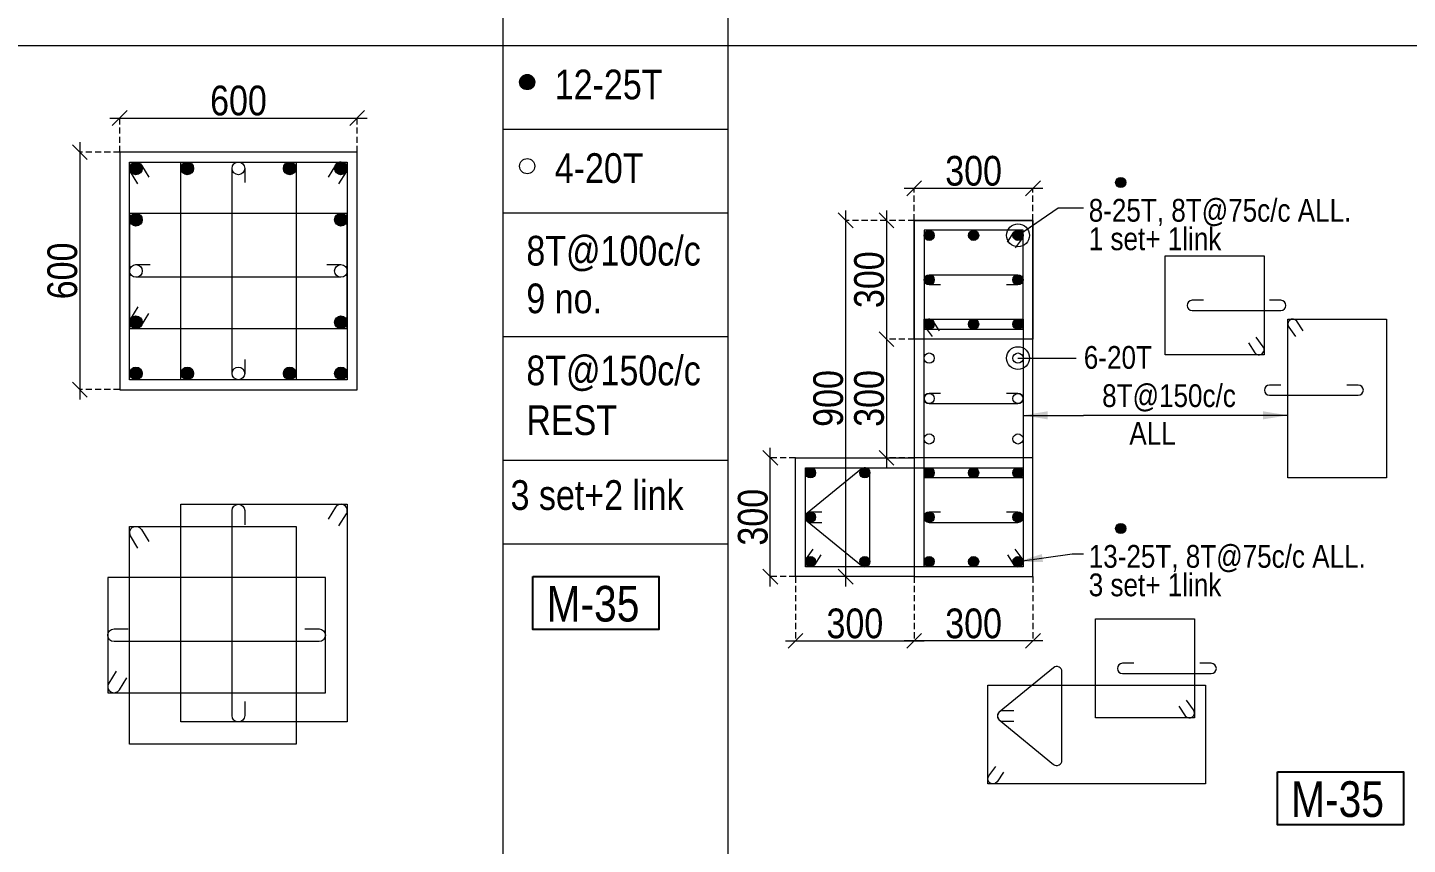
# Model space of a CAD drawing. Header units: millimetres. Extents: x 1112055 to 3390982, y -148532 to 766891.
# Drawn here: x 2098577 to 2112523, y 37359 to 45613 of the extents above; entities that cross this region are included whole.
import ezdxf
from ezdxf.enums import TextEntityAlignment as Align

# ---------------------------------------------------------------- set-up
doc = ezdxf.new("R2010")
doc.units = ezdxf.units.MM
doc.header["$PDMODE"] = 35
doc.header["$PDSIZE"] = -25
doc.linetypes.add('DASHED2', pattern=[0.375, 0.25, -0.125])
doc.linetypes.add('Hidden', pattern=[9.525, 6.35, -3.175])
for name, color, linetype, lineweight in [('B COL', 1, 'Continuous', 30), ('B COL. SIZE DIM', 220, 'Continuous', 25), ('B COLSCH', 204, 'Continuous', 20), ('B COLUMN', 1, 'Hidden', 9), ('B STEEL', 34, 'Continuous', 15), ('B-ST TEXT', 7, 'Continuous', 9)]:
    doc.layers.add(name, color=color, linetype=linetype, lineweight=lineweight)
doc.layers.add('B TEXT', color=7, linetype='Continuous')
doc.styles.add('dim inside', font='romans.shx', dxfattribs={"width": 0.8, "height": 125})
doc.styles.add('SWINC', font='swissc.ttf')
doc.styles.add('TAHOMA', font='tahoma.ttf')
doc.dimstyles.new('dim inside', dxfattribs={"dimtxt": 125, "dimasz": 100, "dimexe": 0, "dimexo": 0, "dimgap": 10, "dimtad": 0, "dimdec": 0, "dimzin": 0, "dimdsep": 46, "dimtxsty": 'dim inside', "dimblk": 'SMALL', "dimcen": 0.09, "dimadec": 0, "dimazin": 0, "dimtfac": 1, "dimtdec": 0, "dimtofl": 0, "dimtmove": 0, "dimatfit": 3, "dimfxl": 1, "dimtolj": 1, "dimtzin": 0, "dimarcsym": 2})
doc.dimstyles.new('PARESH', dxfattribs={"dimscale": 0, "dimtxt": 300, "dimasz": 150, "dimexe": 150, "dimexo": 150, "dimgap": 25, "dimtad": 1, "dimdec": 0, "dimzin": 0, "dimdsep": 46, "dimtxsty": 'TAHOMA', "dimblk": 'ARCHTICK', "dimcen": 100, "dimdle": 150, "dimclrd": 251, "dimclre": 251, "dimclrt": 6, "dimadec": 0, "dimazin": 0, "dimtfac": 1, "dimtdec": 0, "dimtix": 1, "dimtofl": 0, "dimtmove": 0, "dimatfit": 2, "dimfxl": 0.18, "dimtolj": 1, "dimtzin": 0, "dimlwd": 9, "dimlwe": 9, "dimarcsym": 0})

# ---------------------------------------------------------------- blocks, each defined once
blk = doc.blocks.new('_Oblique')
at = {"color": 0, "linetype": 'ByBlock', "lineweight": -2}
blk.add_line((-0.5, -0.5), (0.5, 0.5), dxfattribs=at)
blk = doc.blocks.new('*D3567')
at = {"layer": 'B COL. SIZE DIM', "color": 250, "lineweight": 9, "ltscale": 250, "transparency": 16777216}
blk.add_line((2099408, 44699), (2102008, 44699), dxfattribs=at)
at = {"layer": 'B COL. SIZE DIM', "color": 250, "linetype": 'DASHED2', "lineweight": 9, "ltscale": 250, "transparency": 16777216}
for p, q in [((2099508, 44354), (2099508, 44699)), ((2101908, 44354), (2101908, 44699))]:
    blk.add_line(p, q, dxfattribs=at)
at = {"layer": 'Defpoints', "color": 0, "transparency": 16777216}
for p in [(2101908, 44699), (2099508, 44354), (2101908, 44354)]:
    blk.add_point(p, dxfattribs=at)
at = {"layer": 'B COL. SIZE DIM', "color": 250, "lineweight": 9, "transparency": 16777216, "xscale": 150, "yscale": 150, "zscale": 150, "rotation": 180}
blk.add_blockref('_Oblique', (2099508, 44699), dxfattribs=at)
at = {"layer": 'B COL. SIZE DIM', "color": 250, "lineweight": 9, "transparency": 16777216, "xscale": 150, "yscale": 150, "zscale": 150}
blk.add_blockref('_Oblique', (2101908, 44699), dxfattribs=at)
at = {"layer": 'B COL. SIZE DIM', "color": 6, "transparency": 16777216, "insert": (2100708, 44874), "char_height": 300, "attachment_point": 5, "style": 'SWINC'}
blk.add_mtext('\\A1;600', dxfattribs=at)
blk = doc.blocks.new('*D3568')
at = {"layer": 'B COL. SIZE DIM', "color": 250, "lineweight": 9, "ltscale": 250, "transparency": 16777216}
blk.add_line((2099104, 44454), (2099104, 41854), dxfattribs=at)
at = {"layer": 'B COL. SIZE DIM', "color": 250, "linetype": 'DASHED2', "lineweight": 9, "ltscale": 250, "transparency": 16777216}
for p, q in [((2099508, 44354), (2099104, 44354)), ((2099508, 41954), (2099104, 41954))]:
    blk.add_line(p, q, dxfattribs=at)
at = {"layer": 'Defpoints', "color": 0, "transparency": 16777216}
for p in [(2099508, 44354), (2099104, 41954), (2099508, 41954)]:
    blk.add_point(p, dxfattribs=at)
at = {"layer": 'B COL. SIZE DIM', "color": 250, "lineweight": 9, "transparency": 16777216, "xscale": 150, "yscale": 150, "zscale": 150}
for p, rotation in [((2099104, 44354), 90), ((2099104, 41954), 270)]:
    blk.add_blockref('_Oblique', p, dxfattribs=dict(at, rotation=rotation))
at = {"layer": 'B COL. SIZE DIM', "color": 6, "transparency": 16777216, "insert": (2098929, 43154), "char_height": 300, "attachment_point": 5, "rotation": 90, "style": 'SWINC'}
blk.add_mtext('\\A1;600', dxfattribs=at)
blk = doc.blocks.new('*D3570')
at = {"layer": 'B COL. SIZE DIM', "color": 250, "lineweight": 9, "ltscale": 250, "transparency": 16777216}
blk.add_line((2107438, 43989), (2108838, 43989), dxfattribs=at)
at = {"layer": 'B COL. SIZE DIM', "color": 250, "linetype": 'DASHED2', "lineweight": 9, "ltscale": 250, "transparency": 16777216}
for p, q in [((2107538, 43665), (2107538, 43989)), ((2108738, 43665), (2108738, 43989))]:
    blk.add_line(p, q, dxfattribs=at)
at = {"layer": 'Defpoints', "color": 0, "transparency": 16777216}
for p in [(2108738, 43989), (2107538, 43665), (2108738, 43665)]:
    blk.add_point(p, dxfattribs=at)
at = {"layer": 'B COL. SIZE DIM', "color": 250, "lineweight": 9, "transparency": 16777216, "xscale": 150, "yscale": 150, "zscale": 150, "rotation": 180}
blk.add_blockref('_Oblique', (2107538, 43989), dxfattribs=at)
at = {"layer": 'B COL. SIZE DIM', "color": 250, "lineweight": 9, "transparency": 16777216, "xscale": 150, "yscale": 150, "zscale": 150}
blk.add_blockref('_Oblique', (2108738, 43989), dxfattribs=at)
at = {"layer": 'B COL. SIZE DIM', "color": 6, "transparency": 16777216, "insert": (2108138, 44164), "char_height": 300, "attachment_point": 5, "style": 'SWINC'}
blk.add_mtext('\\A1;300', dxfattribs=at)
blk = doc.blocks.new('*D3571')
at = {"layer": 'B COL. SIZE DIM', "color": 250, "lineweight": 9, "ltscale": 250, "transparency": 16777216}
blk.add_line((2107258, 42565), (2107258, 41165), dxfattribs=at)
at = {"layer": 'B COL. SIZE DIM', "color": 250, "linetype": 'DASHED2', "lineweight": 9, "ltscale": 250, "transparency": 16777216}
for p, q in [((2107538, 42465), (2107258, 42465)), ((2107538, 41265), (2107258, 41265))]:
    blk.add_line(p, q, dxfattribs=at)
at = {"layer": 'Defpoints', "color": 0, "transparency": 16777216}
for p in [(2107538, 42465), (2107258, 41265), (2107538, 41265)]:
    blk.add_point(p, dxfattribs=at)
at = {"layer": 'B COL. SIZE DIM', "color": 250, "lineweight": 9, "transparency": 16777216, "xscale": 150, "yscale": 150, "zscale": 150}
for p, rotation in [((2107258, 42465), 90), ((2107258, 41265), 270)]:
    blk.add_blockref('_Oblique', p, dxfattribs=dict(at, rotation=rotation))
at = {"layer": 'B COL. SIZE DIM', "color": 6, "transparency": 16777216, "insert": (2107083, 41865), "char_height": 300, "attachment_point": 5, "rotation": 90, "style": 'SWINC'}
blk.add_mtext('\\A1;300', dxfattribs=at)
blk = doc.blocks.new('*D3572')
at = {"layer": 'B COL. SIZE DIM', "color": 250, "lineweight": 9, "ltscale": 250, "transparency": 16777216}
blk.add_line((2107258, 43765), (2107258, 42365), dxfattribs=at)
at = {"layer": 'B COL. SIZE DIM', "color": 250, "linetype": 'DASHED2', "lineweight": 9, "ltscale": 250, "transparency": 16777216}
for p, q in [((2107538, 43665), (2107258, 43665)), ((2107538, 42465), (2107258, 42465))]:
    blk.add_line(p, q, dxfattribs=at)
at = {"layer": 'Defpoints', "color": 0, "transparency": 16777216}
for p in [(2107538, 43665), (2107258, 42465), (2107538, 42465)]:
    blk.add_point(p, dxfattribs=at)
at = {"layer": 'B COL. SIZE DIM', "color": 250, "lineweight": 9, "transparency": 16777216, "xscale": 150, "yscale": 150, "zscale": 150}
for p, rotation in [((2107258, 43665), 90), ((2107258, 42465), 270)]:
    blk.add_blockref('_Oblique', p, dxfattribs=dict(at, rotation=rotation))
at = {"layer": 'B COL. SIZE DIM', "color": 6, "transparency": 16777216, "insert": (2107083, 43065), "char_height": 300, "attachment_point": 5, "rotation": 90, "style": 'SWINC'}
blk.add_mtext('\\A1;300', dxfattribs=at)
blk = doc.blocks.new('*D3573')
at = {"layer": 'B COL. SIZE DIM', "color": 250, "lineweight": 9, "ltscale": 250, "transparency": 16777216}
blk.add_line((2106083, 39965), (2106083, 41365), dxfattribs=at)
at = {"layer": 'B COL. SIZE DIM', "color": 250, "linetype": 'DASHED2', "lineweight": 9, "ltscale": 250, "transparency": 16777216}
for p, q in [((2106338, 41265), (2106083, 41265)), ((2106338, 40065), (2106083, 40065))]:
    blk.add_line(p, q, dxfattribs=at)
at = {"layer": 'Defpoints', "color": 0, "transparency": 16777216}
for p in [(2106083, 41265), (2106338, 41265), (2106338, 40065)]:
    blk.add_point(p, dxfattribs=at)
at = {"layer": 'B COL. SIZE DIM', "color": 250, "lineweight": 9, "transparency": 16777216, "xscale": 150, "yscale": 150, "zscale": 150}
for p, rotation in [((2106083, 41265), 90), ((2106083, 40065), 270)]:
    blk.add_blockref('_Oblique', p, dxfattribs=dict(at, rotation=rotation))
at = {"layer": 'B COL. SIZE DIM', "color": 6, "transparency": 16777216, "insert": (2105908, 40665), "char_height": 300, "attachment_point": 5, "rotation": 90, "style": 'SWINC'}
blk.add_mtext('\\A1;300', dxfattribs=at)
blk = doc.blocks.new('*D3574')
at = {"layer": 'B COL. SIZE DIM', "color": 250, "lineweight": 9, "ltscale": 250, "transparency": 16777216}
blk.add_line((2106845, 43765), (2106845, 39965), dxfattribs=at)
at = {"layer": 'B COL. SIZE DIM', "color": 250, "linetype": 'DASHED2', "lineweight": 9, "ltscale": 250, "transparency": 16777216}
for p, q in [((2107538, 43665), (2106845, 43665)), ((2107538, 40065), (2106845, 40065))]:
    blk.add_line(p, q, dxfattribs=at)
at = {"layer": 'Defpoints', "color": 0, "transparency": 16777216}
for p in [(2107538, 43665), (2106845, 40065), (2107538, 40065)]:
    blk.add_point(p, dxfattribs=at)
at = {"layer": 'B COL. SIZE DIM', "color": 250, "lineweight": 9, "transparency": 16777216, "xscale": 150, "yscale": 150, "zscale": 150}
for p, rotation in [((2106845, 43665), 90), ((2106845, 40065), 270)]:
    blk.add_blockref('_Oblique', p, dxfattribs=dict(at, rotation=rotation))
at = {"layer": 'B COL. SIZE DIM', "color": 6, "transparency": 16777216, "insert": (2106670, 41865), "char_height": 300, "attachment_point": 5, "rotation": 90, "style": 'SWINC'}
blk.add_mtext('\\A1;900', dxfattribs=at)
blk = doc.blocks.new('*D3575')
at = {"layer": 'B COL. SIZE DIM', "color": 250, "linetype": 'DASHED2', "lineweight": 9, "ltscale": 250, "transparency": 16777216}
for p, q in [((2107538, 40065), (2107538, 39415)), ((2108738, 40065), (2108738, 39415))]:
    blk.add_line(p, q, dxfattribs=at)
at = {"layer": 'B COL. SIZE DIM', "color": 250, "lineweight": 9, "ltscale": 250, "transparency": 16777216}
blk.add_line((2108838, 39415), (2107438, 39415), dxfattribs=at)
at = {"layer": 'Defpoints', "color": 0, "transparency": 16777216}
for p in [(2107538, 40065), (2108738, 40065), (2107538, 39415)]:
    blk.add_point(p, dxfattribs=at)
at = {"layer": 'B COL. SIZE DIM', "color": 250, "lineweight": 9, "transparency": 16777216, "xscale": 150, "yscale": 150, "zscale": 150, "rotation": 180}
blk.add_blockref('_Oblique', (2107538, 39415), dxfattribs=at)
at = {"layer": 'B COL. SIZE DIM', "color": 250, "lineweight": 9, "transparency": 16777216, "xscale": 150, "yscale": 150, "zscale": 150}
blk.add_blockref('_Oblique', (2108738, 39415), dxfattribs=at)
at = {"layer": 'B COL. SIZE DIM', "color": 6, "transparency": 16777216, "insert": (2108138, 39590), "char_height": 300, "attachment_point": 5, "style": 'SWINC'}
blk.add_mtext('\\A1;300', dxfattribs=at)
blk = doc.blocks.new('_ArchTick')
at = {"color": 0, "linetype": 'ByBlock', "const_width": 0.15}
blk.add_lwpolyline([(-0.5, -0.5), (0.5, 0.5)], dxfattribs=at)
blk = doc.blocks.new('*D3576')
at = {"layer": 'B COL. SIZE DIM', "color": 250, "linetype": 'DASHED2', "lineweight": 9, "ltscale": 250, "transparency": 16777216}
for p, q in [((2106338, 40065), (2106338, 39415)), ((2107538, 40065), (2107538, 39415))]:
    blk.add_line(p, q, dxfattribs=at)
at = {"layer": 'B COL. SIZE DIM', "color": 250, "lineweight": 9, "ltscale": 250, "transparency": 16777216}
blk.add_line((2106238, 39415), (2107638, 39415), dxfattribs=at)
at = {"layer": 'Defpoints', "color": 0, "transparency": 16777216}
for p in [(2106338, 40065), (2107538, 40065), (2107538, 39415)]:
    blk.add_point(p, dxfattribs=at)
at = {"layer": 'B COL. SIZE DIM', "color": 250, "lineweight": 9, "transparency": 16777216, "xscale": 150, "yscale": 150, "zscale": 150, "rotation": 180}
blk.add_blockref('_Oblique', (2106338, 39415), dxfattribs=at)
at = {"layer": 'B COL. SIZE DIM', "color": 250, "lineweight": 9, "transparency": 16777216, "xscale": 150, "yscale": 150, "zscale": 150}
blk.add_blockref('_Oblique', (2107538, 39415), dxfattribs=at)
at = {"layer": 'B COL. SIZE DIM', "color": 6, "transparency": 16777216, "insert": (2106938, 39590), "char_height": 300, "attachment_point": 5, "style": 'SWINC'}
blk.add_mtext('\\A1;300', dxfattribs=at)

msp = doc.modelspace()

# ---------------------------------------------------------------- hatches: boundary and pattern name
at = {"layer": 'B STEEL', "lineweight": 9, "ltscale": 0.5}
h = msp.add_hatch(color=34, dxfattribs=at)
edge = h.paths.add_edge_path()
edge.add_arc((2103626.3, 45062.7), 76.8, 0, 360)
h = msp.add_hatch(color=34, dxfattribs=at)
edge = h.paths.add_edge_path()
edge.add_arc((2099672, 44189.6), 64, 0, 360)
at = {"layer": 'B STEEL'}
h = msp.add_hatch(color=34, dxfattribs=at)
edge = h.paths.add_edge_path()
edge.add_arc((2100190, 44189.6), 64, 0, 360)
h = msp.add_hatch(color=34, dxfattribs=at)
edge = h.paths.add_edge_path()
edge.add_arc((2101226, 44189.6), 64, 0, 360)
at = {"layer": 'B STEEL', "lineweight": 9, "ltscale": 0.5}
h = msp.add_hatch(color=34, dxfattribs=at)
edge = h.paths.add_edge_path()
edge.add_arc((2101744, 44189.6), 64, 180, 540, ccw=False)
at = {"layer": 'B STEEL', "lineweight": 13}
h = msp.add_hatch(color=256, dxfattribs=at)
h.dxf.hatch_style = 1
edge = h.paths.add_edge_path()
edge.add_ellipse((2109625, 44047.5), major_axis=(51.4, 0), ratio=1, start_angle=0, end_angle=360)
at = {"layer": 'B STEEL'}
h = msp.add_hatch(color=34, dxfattribs=at)
edge = h.paths.add_edge_path()
edge.add_arc((2099672, 43671.6), 64, 0, 360)
h = msp.add_hatch(color=34, dxfattribs=at)
edge = h.paths.add_edge_path()
edge.add_arc((2101744, 43671.6), 64, 0, 360)
at = {"layer": 'B STEEL', "lineweight": 13}
h = msp.add_hatch(color=256, dxfattribs=at)
h.dxf.hatch_style = 1
edge = h.paths.add_edge_path()
edge.add_ellipse((2107689.5, 43513.2), major_axis=(51.4, 0), ratio=1, start_angle=0, end_angle=360)
at = {"layer": 'B STEEL'}
h = msp.add_hatch(color=256, dxfattribs=at)
h.dxf.hatch_style = 1
edge = h.paths.add_edge_path()
edge.add_ellipse((2108138.1, 43513.2), major_axis=(51.4, 0), ratio=1, start_angle=0, end_angle=360)
at = {"layer": 'B STEEL', "lineweight": 13}
h = msp.add_hatch(color=256, dxfattribs=at)
h.dxf.hatch_style = 1
edge = h.paths.add_edge_path()
edge.add_ellipse((2108586.7, 43513.2), major_axis=(51.4, 0), ratio=1, start_angle=0, end_angle=360)
h = msp.add_hatch(color=256, dxfattribs=at)
h.dxf.hatch_style = 1
edge = h.paths.add_edge_path()
edge.add_ellipse((2108586.7, 43513.2), major_axis=(51.4, 0), ratio=1, start_angle=0, end_angle=360)
h = msp.add_hatch(color=256, dxfattribs=at)
h.dxf.hatch_style = 1
edge = h.paths.add_edge_path()
edge.add_ellipse((2108586.7, 43513.2), major_axis=(51.4, 0), ratio=1, start_angle=0, end_angle=360)
h = msp.add_hatch(color=256, dxfattribs=at)
h.dxf.hatch_style = 1
edge = h.paths.add_edge_path()
edge.add_ellipse((2108586.7, 43513.2), major_axis=(51.4, 0), ratio=1, start_angle=0, end_angle=360)
h = msp.add_hatch(color=256, dxfattribs=at)
h.dxf.hatch_style = 1
edge = h.paths.add_edge_path()
edge.add_ellipse((2108586.7, 43513.2), major_axis=(51.4, 0), ratio=1, start_angle=0, end_angle=360)
h = msp.add_hatch(color=256, dxfattribs=at)
h.dxf.hatch_style = 1
edge = h.paths.add_edge_path()
edge.add_arc((2107689.5, 43064.6), 51.4, 0, 360, ccw=False)
at = {"layer": 'B STEEL'}
h = msp.add_hatch(color=256, dxfattribs=at)
h.dxf.hatch_style = 1
edge = h.paths.add_edge_path()
edge.add_ellipse((2108586.7, 43064.6), major_axis=(51.4, 0), ratio=1, start_angle=0, end_angle=360)
h = msp.add_hatch(color=34, dxfattribs=at)
edge = h.paths.add_edge_path()
edge.add_arc((2099672, 42635.6), 64, 0, 360)
h = msp.add_hatch(color=34, dxfattribs=at)
edge = h.paths.add_edge_path()
edge.add_arc((2101744, 42635.6), 64, 0, 360)
at = {"layer": 'B STEEL', "lineweight": 13}
h = msp.add_hatch(color=256, dxfattribs=at)
h.dxf.hatch_style = 1
edge = h.paths.add_edge_path()
edge.add_ellipse((2107689.5, 42616), major_axis=(51.4, 0), ratio=1, start_angle=0, end_angle=360)
h = msp.add_hatch(color=256, dxfattribs=at)
h.dxf.hatch_style = 1
edge = h.paths.add_edge_path()
edge.add_arc((2108138.1, 42616), 51.4, 0, 360, ccw=False)
h = msp.add_hatch(color=256, dxfattribs=at)
h.dxf.hatch_style = 1
edge = h.paths.add_edge_path()
edge.add_ellipse((2108586.7, 42616), major_axis=(51.4, 0), ratio=1, start_angle=0, end_angle=360)
at = {"layer": 'B STEEL', "lineweight": 9, "ltscale": 0.5}
h = msp.add_hatch(color=34, dxfattribs=at)
edge = h.paths.add_edge_path()
edge.add_arc((2099672, 42117.6), 64, 0, 360, ccw=False)
at = {"layer": 'B STEEL'}
h = msp.add_hatch(color=34, dxfattribs=at)
edge = h.paths.add_edge_path()
edge.add_arc((2100190, 42117.6), 64, 0, 360)
h = msp.add_hatch(color=34, dxfattribs=at)
edge = h.paths.add_edge_path()
edge.add_arc((2101226, 42117.6), 64, 0, 360)
at = {"layer": 'B STEEL', "lineweight": 9, "ltscale": 0.5}
h = msp.add_hatch(color=34, dxfattribs=at)
edge = h.paths.add_edge_path()
edge.add_arc((2101744, 42117.6), 64, -180, 180)
at = {"layer": 'B STEEL', "lineweight": 13}
h = msp.add_hatch(color=256, dxfattribs=at)
h.dxf.hatch_style = 1
edge = h.paths.add_edge_path()
edge.add_ellipse((2106489.5, 41113.2), major_axis=(51.4, 0), ratio=1, start_angle=0, end_angle=360)
h = msp.add_hatch(color=256, dxfattribs=at)
h.dxf.hatch_style = 1
edge = h.paths.add_edge_path()
edge.add_ellipse((2107039, 41113.2), major_axis=(51.4, 0), ratio=1, start_angle=0, end_angle=360)
h = msp.add_hatch(color=256, dxfattribs=at)
h.dxf.hatch_style = 1
edge = h.paths.add_edge_path()
edge.add_ellipse((2107689.5, 41113.2), major_axis=(51.4, 0), ratio=1, start_angle=0, end_angle=360)
h = msp.add_hatch(color=256, dxfattribs=at)
h.dxf.hatch_style = 1
edge = h.paths.add_edge_path()
edge.add_arc((2108138.1, 41113.2), 51.4, 0, 360)
h = msp.add_hatch(color=256, dxfattribs=at)
h.dxf.hatch_style = 1
edge = h.paths.add_edge_path()
edge.add_ellipse((2108586.7, 41113.2), major_axis=(51.4, 0), ratio=1, start_angle=0, end_angle=360)
h = msp.add_hatch(color=256, dxfattribs=at)
h.dxf.hatch_style = 1
edge = h.paths.add_edge_path()
edge.add_arc((2106489.5, 40664.6), 51.4, 0, 360)
h = msp.add_hatch(color=256, dxfattribs=at)
h.dxf.hatch_style = 1
edge = h.paths.add_edge_path()
edge.add_arc((2107689.5, 40664.6), 51.4, 0, 360)
at = {"layer": 'B STEEL'}
h = msp.add_hatch(color=256, dxfattribs=at)
h.dxf.hatch_style = 1
edge = h.paths.add_edge_path()
edge.add_ellipse((2108586.7, 40664.6), major_axis=(51.4, 0), ratio=1, start_angle=0, end_angle=360)
at = {"layer": 'B STEEL', "lineweight": 13}
h = msp.add_hatch(color=256, dxfattribs=at)
h.dxf.hatch_style = 1
edge = h.paths.add_edge_path()
edge.add_ellipse((2109625, 40550.4), major_axis=(51.4, 0), ratio=1, start_angle=0, end_angle=360)
h = msp.add_hatch(color=256, dxfattribs=at)
h.dxf.hatch_style = 1
edge = h.paths.add_edge_path()
edge.add_ellipse((2106489.5, 40216), major_axis=(51.4, 0), ratio=1, start_angle=0, end_angle=360)
h = msp.add_hatch(color=256, dxfattribs=at)
h.dxf.hatch_style = 1
edge = h.paths.add_edge_path()
edge.add_ellipse((2107039, 40216), major_axis=(51.4, 0), ratio=1, start_angle=0, end_angle=360)
h = msp.add_hatch(color=256, dxfattribs=at)
h.dxf.hatch_style = 1
edge = h.paths.add_edge_path()
edge.add_ellipse((2107689.5, 40216), major_axis=(51.4, 0), ratio=1, start_angle=0, end_angle=360)
at = {"layer": 'B STEEL'}
h = msp.add_hatch(color=256, dxfattribs=at)
h.dxf.hatch_style = 1
edge = h.paths.add_edge_path()
edge.add_ellipse((2108138.1, 40216), major_axis=(51.4, 0), ratio=1, start_angle=0, end_angle=360)
at = {"layer": 'B STEEL', "lineweight": 13}
h = msp.add_hatch(color=256, dxfattribs=at)
h.dxf.hatch_style = 1
edge = h.paths.add_edge_path()
edge.add_ellipse((2108586.7, 40216), major_axis=(51.4, 0), ratio=1, start_angle=0, end_angle=360)
h = msp.add_hatch(color=256, dxfattribs=at)
h.dxf.hatch_style = 1
edge = h.paths.add_edge_path()
edge.add_ellipse((2108586.7, 40216), major_axis=(51.4, 0), ratio=1, start_angle=0, end_angle=360)
h = msp.add_hatch(color=256, dxfattribs=at)
h.dxf.hatch_style = 1
edge = h.paths.add_edge_path()
edge.add_ellipse((2108586.7, 40216), major_axis=(51.4, 0), ratio=1, start_angle=0, end_angle=360)
h = msp.add_hatch(color=256, dxfattribs=at)
h.dxf.hatch_style = 1
edge = h.paths.add_edge_path()
edge.add_ellipse((2108586.7, 40216), major_axis=(51.4, 0), ratio=1, start_angle=0, end_angle=360)
h = msp.add_hatch(color=256, dxfattribs=at)
h.dxf.hatch_style = 1
edge = h.paths.add_edge_path()
edge.add_ellipse((2108586.7, 40216), major_axis=(51.4, 0), ratio=1, start_angle=0, end_angle=360)

# ---------------------------------------------------------------- linework, layer by layer
at = {"layer": 'B COL', "lineweight": 13}
for points in [[(2107538.1, 40064.6), (2108738.1, 40064.6), (2108738.1, 43664.6), (2107538.1, 43664.6)], [(2107538.1, 43664.6), (2108738.1, 43664.6), (2108738.1, 42464.6), (2107538.1, 42464.6)], [(2107538.1, 43664.6), (2108738.1, 43664.6), (2108738.1, 42464.6), (2107538.1, 42464.6)], [(2106338.1, 41264.6), (2107538.1, 41264.6), (2107538.1, 40064.6), (2106338.1, 40064.6)], [(2107538.1, 40064.6), (2108738.1, 40064.6), (2108738.1, 41264.6), (2107538.1, 41264.6)]]:
    msp.add_lwpolyline(points, close=True, dxfattribs=at)
at = {"layer": 'B COLSCH', "color": 250, "lineweight": 0}
for p, q in [((2103380.1, 86630.3), (2103380.1, 28951.4)), ((2105654.4, 86630.3), (2105654.4, 21698.7)), ((2079293.2, 45431), (2221391.2, 45431)), ((2103380.1, 44586.1), (2105654.4, 44586.1)), ((2103380.1, 43741.1), (2105654.4, 43741.1)), ((2103380.1, 42491.3), (2105654.4, 42491.3)), ((2103380.1, 41241.5), (2105654.4, 41241.5)), ((2103380.1, 40396.5), (2105654.4, 40396.5))]:
    msp.add_line(p, q, dxfattribs=at)
at = {"layer": 'B COLUMN', "color": 1, "linetype": 'ByBlock', "lineweight": 20}
msp.add_lwpolyline([(2099508, 41953.6), (2101908, 41953.6), (2101908, 44353.6), (2099508, 44353.6)], close=True, dxfattribs=at)
at = {"layer": 'B STEEL', "color": 34, "lineweight": 9, "ltscale": 0.5}
for points in [[(2099692.2, 44034.5), (2099617.5, 44156, -1), (2099726.5, 44223.1), (2099801.3, 44101.6)], [(2100772, 42260.2), (2100772, 42117.6, -1), (2100644, 42117.6), (2100644, 44189.6, -1), (2100772, 44189.6), (2100772, 44046.9)], [(2101723.7, 44034.5), (2101798.5, 44156, 1), (2101689.4, 44223.1), (2101614.7, 44101.6)], [(2101601.3, 43217.6), (2101744, 43217.6, -1), (2101744, 43089.6), (2099672, 43089.6, -1), (2099672, 43217.6), (2099814.6, 43217.6)], [(2099692.2, 42790.6), (2099617.5, 42669.1, 1), (2099726.5, 42602), (2099801.3, 42723.5)], [(2100772, 38802.5), (2100772, 38659.8, -1), (2100644, 38659.8), (2100644, 40731.8, -1), (2100772, 40731.8), (2100772, 40589.1)], [(2101723.7, 40576.7), (2101798.5, 40698.2, 1), (2101689.4, 40765.3), (2101614.7, 40643.9)], [(2099692.2, 40353.7), (2099617.5, 40475.2, -1), (2099726.5, 40542.3), (2099801.3, 40420.8)], [(2101380, 39536.7), (2101522.7, 39536.7, -1), (2101522.7, 39408.7), (2099450.7, 39408.7, -1), (2099450.7, 39536.7), (2099593.4, 39536.7)], [(2099471, 39109.8), (2099396.2, 38988.3, 1), (2099505.2, 38921.2), (2099580, 39042.7)]]:
    msp.add_lwpolyline(points, format="xyb", dxfattribs=at)
for points in [[(2101290, 44253.6), (2101290, 42053.6), (2099608, 42053.6), (2099608, 44253.6)], [(2101808, 44253.6), (2101808, 42053.6), (2100126, 42053.6), (2100126, 44253.6)], [(2099608, 42571.6), (2101808, 42571.6), (2101808, 43735.6), (2099608, 43735.6)], [(2101808, 40795.8), (2101808, 38595.8), (2100126, 38595.8), (2100126, 40795.8)], [(2101290, 40572.7), (2101290, 38372.7), (2099608, 38372.7), (2099608, 40572.7)], [(2099386.7, 38890.7), (2101586.7, 38890.7), (2101586.7, 40054.7), (2099386.7, 40054.7)]]:
    msp.add_lwpolyline(points, close=True, dxfattribs=at)
at = {"layer": 'B STEEL', "lineweight": 13}
for points in [[(2107638.1, 42564.6), (2108638.1, 42564.6), (2108638.1, 43564.6), (2107638.1, 43564.6)], [(2110073.8, 43305.5), (2111073.8, 43305.5), (2111073.8, 42305.5), (2110073.8, 42305.5)], [(2106438.1, 41164.6), (2108638.1, 41164.6), (2108638.1, 40164.6), (2106438.1, 40164.6)], [(2107638.1, 41164.6), (2108638.1, 41164.6), (2108638.1, 40164.6), (2107638.1, 40164.6)], [(2109370.2, 39637), (2110370.2, 39637), (2110370.2, 38637), (2109370.2, 38637)], [(2108283, 38969.1), (2110483, 38969.1), (2110483, 37969.1), (2108283, 37969.1)]]:
    msp.add_lwpolyline(points, close=True, dxfattribs=at)
for points in [[(2108481.1, 43444.4), (2108545.9, 43544.4, -1), (2108627.6, 43482), (2108558.5, 43387.1)], [(2107804.1, 43013.2), (2107689.5, 43013.2, -1), (2107689.5, 43116), (2108586.7, 43116, -1), (2108586.7, 43013.2), (2108472.1, 43013.2)], [(2110461.6, 42856.9), (2110347, 42856.9, 1), (2110347, 42754.1), (2111244.2, 42754.1, 1), (2111244.2, 42856.9), (2111129.6, 42856.9)], [(2110916.8, 42425.7), (2110981.5, 42325.7, 1), (2111063.2, 42388.1), (2110994.2, 42483)], [(2106604.1, 40716), (2106489.5, 40716, 1), (2106489.5, 40613.2), (2106604.1, 40613.2)], [(2107804.1, 40716), (2107689.5, 40716, 1), (2107689.5, 40613.2), (2108586.7, 40613.2, 1), (2108586.7, 40716), (2108472.1, 40716)], [(2106595.1, 40284.8), (2106530.4, 40184.8, -1), (2106448.7, 40247.2), (2106517.7, 40342.1)], [(2108481.1, 40284.8), (2108545.9, 40184.8, 1), (2108627.6, 40247.2), (2108558.5, 40342.1)], [(2109758, 39188.4), (2109643.4, 39188.4, 1), (2109643.4, 39085.5), (2110540.6, 39085.5, 1), (2110540.6, 39188.4), (2110426, 39188.4)], [(2110213.2, 38757.1), (2110277.9, 38657.2, 1), (2110359.7, 38719.6), (2110290.6, 38814.5)], [(2108544.8, 38707.5), (2108430.2, 38707.5, 1), (2108430.2, 38604.7), (2108544.8, 38604.7)], [(2108440, 38089.3), (2108375.3, 37989.3, -1), (2108293.6, 38051.7), (2108362.6, 38146.6)]]:
    msp.add_lwpolyline(points, format="xyb", dxfattribs=at)
at = {"layer": 'B STEEL', "color": 3, "lineweight": 13}
for points in [[(2108638.1, 41061.8), (2107638.1, 41061.8), (2107638.1, 42667.4), (2108638.1, 42667.4)], [(2112312.9, 41061.8), (2111312.9, 41061.8), (2111312.9, 42667.4), (2112312.9, 42667.4)]]:
    msp.add_lwpolyline(points, close=True, dxfattribs=at)
for points in [[(2107795.1, 42547.3), (2107730.4, 42647.2, 1), (2107648.7, 42584.8), (2107717.7, 42489.9)], [(2111469.9, 42547.3), (2111405.1, 42647.2, 1), (2111323.4, 42584.8), (2111392.4, 42489.9)], [(2111243.5, 42000.4), (2111129, 42000.4, 1), (2111129, 41897.6), (2112026.1, 41897.6, 1), (2112026.1, 42000.4), (2111911.6, 42000.4)], [(2107804.1, 41915.4), (2107689.5, 41915.4, 1), (2107689.5, 41812.6), (2108586.7, 41812.6, 1), (2108586.7, 41915.4), (2108472.1, 41915.4)]]:
    msp.add_lwpolyline(points, format="xyb", dxfattribs=at)
at = {"layer": 'B STEEL', "lineweight": 13}
for points in [[(2107006.5, 41153), (2106457, 40704.4, 0.4745188), (2106457, 40624.8), (2107006.5, 40176.2, 0.6323542), (2107090.4, 40216), (2107090.4, 41113.2, 0.6323544)], [(2108947.2, 39144.5), (2108397.7, 38695.9, 0.4745188), (2108397.7, 38616.3), (2108947.2, 38167.7, 0.6323542), (2109031.1, 38207.5), (2109031.1, 39104.7, 0.6323544)]]:
    msp.add_lwpolyline(points, format="xyb", close=True, dxfattribs=at)
at = {"layer": 'B STEEL', "color": 34, "lineweight": 9, "ltscale": 0.5}
for centre, radius in [((2103626.3, 45062.7), 76.8), ((2099672, 44189.6), 64), ((2100190, 44189.6), 64), ((2100708, 44189.6), 64), ((2101226, 44189.6), 64), ((2101744, 44189.6), 64), ((2103626.3, 44212.5), 76.8), ((2099672, 43671.6), 64), ((2101744, 43671.6), 64), ((2099672, 43153.6), 64), ((2101744, 43153.6), 64), ((2099672, 42635.6), 64), ((2101744, 42635.6), 64), ((2099672, 42117.6), 64), ((2100190, 42117.6), 64), ((2100708, 42117.6), 64), ((2101226, 42117.6), 64), ((2101744, 42117.6), 64)]:
    msp.add_circle(centre, radius, dxfattribs=at)
at = {"layer": 'B STEEL', "lineweight": 13}
for centre in [(2109625, 44047.5), (2107689.5, 43513.2), (2108138.1, 43513.2), (2108586.7, 43513.2), (2107689.5, 43064.6), (2108586.7, 43064.6), (2107689.5, 42616), (2108138.1, 42616), (2108586.7, 42616), (2107689.5, 42273.2), (2108586.7, 42273.2), (2107689.5, 41864), (2108586.7, 41864), (2107689.5, 41456), (2108586.7, 41456), (2106489.5, 41113.2), (2107039, 41113.2), (2107689.5, 41113.2), (2108138.1, 41113.2), (2108586.7, 41113.2), (2106489.5, 40664.6), (2107689.5, 40664.6), (2108586.7, 40664.6), (2109625, 40550.4), (2106489.5, 40216), (2107039, 40216), (2107689.5, 40216), (2108138.1, 40216), (2108586.7, 40216)]:
    msp.add_circle(centre, 51.4, dxfattribs=at)
at = {"layer": 'B TEXT', "color": 1}
for points in [[(2103683.7, 40067.5), (2104958.3, 40067.5), (2104958.3, 39529.5), (2103683.7, 39529.5)], [(2111209.4, 38092.8), (2112484, 38092.8), (2112484, 37554.8), (2111209.4, 37554.8)]]:
    msp.add_lwpolyline(points, close=True, dxfattribs=at)

# ---------------------------------------------------------------- texts
at = {"layer": 'B TEXT', "style": 'SWINC'}
for s, p in [('12-25T', (2103904.9, 44888.2)), ('4-20T', (2103904.9, 44043.2)), ('8T@100c/c', (2103617.9, 43208.3)), ('9 no.', (2103617.9, 42726.6)), ('8T@150c/c', (2103617.9, 41998.5)), ('REST', (2103617.9, 41496.1)), ('3 set+2 link', (2103458.3, 40739))]:
    msp.add_text(s, height=300, dxfattribs=at).set_placement(p)
at = {"layer": 'B TEXT', "lineweight": 15, "style": 'SWINC'}
for s, p in [('8-25T, 8T@75c/c ALL.', (2109301.7, 43582.5)), ('1 set+ 1link', (2109301.7, 43294.5)), ('6-20T', (2109252.1, 42095.9)), ('8T@150c/c', (2109437.6, 41709.4)), ('ALL', (2109712.2, 41328.6)), ('13-25T, 8T@75c/c ALL.', (2109301.7, 40085.4)), ('3 set+ 1link', (2109301.7, 39797.3))]:
    msp.add_text(s, height=230, dxfattribs=at).set_placement(p, align=Align.BOTTOM_LEFT)
at = {"layer": 'B TEXT', "color": 1, "style": 'SWINC'}
for p in [(2103821.1, 39503), (2111346.8, 37528.3)]:
    msp.add_text('M-35', height=360, dxfattribs=at).set_placement(p, align=Align.BOTTOM_LEFT)

# ---------------------------------------------------------------- dimensions: what is measured, and where the dimension line sits
at = {"layer": 'B COL. SIZE DIM', "color": 250, "ltscale": 250}
for base, p1, p2, picture, middle in [((2101908, 44698.5), (2099508, 44353.6), (2101908, 44353.6), '*D3567', (2100708, 44873.5)), ((2108738.1, 43989.5), (2107538.1, 43664.6), (2108738.1, 43664.6), '*D3570', (2108138.1, 44164.5)), ((2107538.1, 39415.1), (2108738.1, 40064.6), (2107538.1, 40064.6), '*D3575', (2108138.1, 39590.1))]:
    dim = msp.add_linear_dim(base=base, p1=p1, p2=p2, dimstyle='dim inside', override={"dimtxt": 300, "dimasz": 150, "dimgap": 25, "dimtad": 3, "dimlfac": 0.25, "dimtxsty": 'SWINC', "dimblk1": 'Oblique', "dimblk2": 'Oblique', "dimsah": 1, "dimdle": 100, "dimclrd": 250, "dimclre": 250, "dimclrt": 6, "dimfxl": 1000, "dimlwd": 9, "dimlwe": 9}, dxfattribs=at)
    dim.commit()
    dim.dimension.update_dxf_attribs({"geometry": picture, "text_midpoint": middle})
for base, p1, p2, angle, picture, middle in [((2099104.1, 41953.6), (2099508, 44353.6), (2099508, 41953.6), 90, '*D3568', (2098929.1, 43153.6)), ((2106845.4, 40064.6), (2107538.1, 43664.6), (2107538.1, 40064.6), 90, '*D3574', (2106670.4, 41864.6)), ((2107257.6, 42464.6), (2107538.1, 43664.6), (2107538.1, 42464.6), 90, '*D3572', (2107082.6, 43064.6)), ((2107257.6, 41264.6), (2107538.1, 42464.6), (2107538.1, 41264.6), 90, '*D3571', (2107082.6, 41864.6)), ((2106083.2, 41264.6), (2106338.1, 40064.6), (2106338.1, 41264.6), 270, '*D3573', (2105908.2, 40664.6)), ((2107538.1, 39415.1), (2106338.1, 40064.6), (2107538.1, 40064.6), 180, '*D3576', (2106938.1, 39590.1))]:
    dim = msp.add_linear_dim(base=base, p1=p1, p2=p2, angle=angle, dimstyle='dim inside', override={"dimtxt": 300, "dimasz": 150, "dimgap": 25, "dimtad": 3, "dimlfac": 0.25, "dimtxsty": 'SWINC', "dimblk1": 'Oblique', "dimblk2": 'Oblique', "dimsah": 1, "dimdle": 100, "dimclrd": 250, "dimclre": 250, "dimclrt": 6, "dimfxl": 1000, "dimlwd": 9, "dimlwe": 9}, dxfattribs=at)
    dim.commit()
    dim.dimension.update_dxf_attribs({"geometry": picture, "text_midpoint": middle})

# ---------------------------------------------------------------- leaders
at = {"layer": 'B-ST TEXT', "lineweight": 15}
for points, override in [([(2108586.7, 43513.2), (2108993.9, 43792.8), (2109248.3, 43792.8)], {"dimscale": 1, "dimasz": 230, "dimtad": 0, "dimclrd": 0, "dimldrblk": 'Origin', "dimtfill": 2}), ([(2108586.7, 42273.2), (2109175.1, 42273.2)], {"dimscale": 1, "dimasz": 230, "dimtad": 0, "dimclrd": 0, "dimldrblk": 'Origin', "dimtfill": 2}), ([(2108638.1, 41694.5), (2109247.3, 41694.5)], {"dimscale": 1, "dimasz": 250, "dimtad": 0, "dimclrd": 0, "dimtfill": 2}), ([(2111312.9, 41694.5), (2109247.3, 41694.5)], {"dimscale": 1, "dimasz": 250, "dimtad": 0, "dimclrd": 0, "dimtfill": 2}), ([(2108586.7, 40216), (2109135.6, 40295.6), (2109248.3, 40295.6)], {"dimscale": 1, "dimasz": 250, "dimtad": 0, "dimclrd": 0, "dimtfill": 2})]:
    msp.add_leader(points, dimstyle='PARESH', override=override, dxfattribs=at)

doc.saveas('drawing.dxf')
